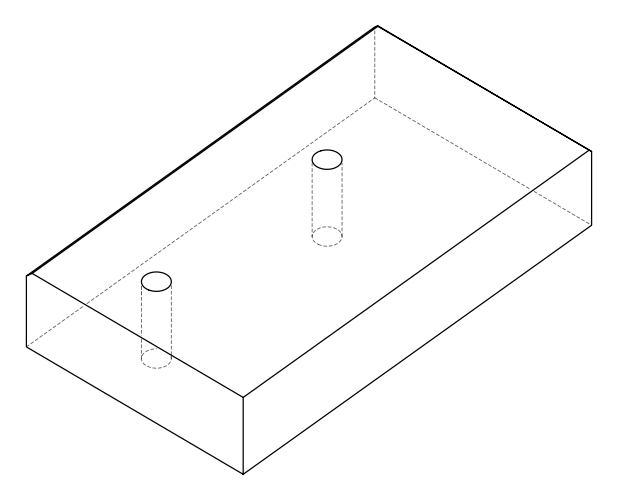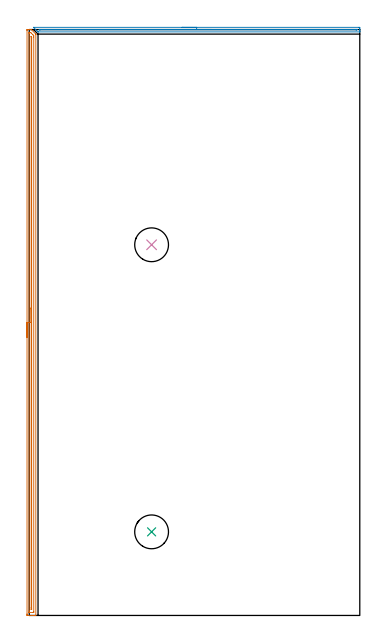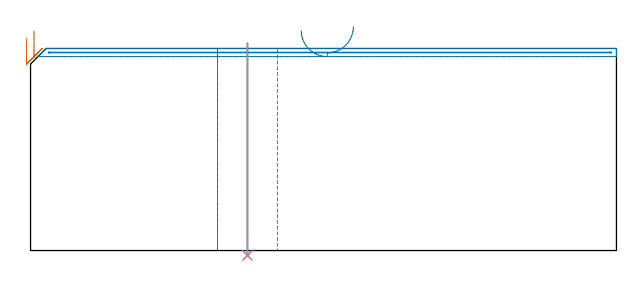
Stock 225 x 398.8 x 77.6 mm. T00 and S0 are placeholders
(PLAN: 4 operations, 1 tool changes, 14 min)
(1 AREA_MILL | FG_CHAMFER_SURFACE | UGT0205_001 | 9.7 min | 7180 mm3)
(2 AREA_MILL_1 | FG_CHAMFER_SURFACE_1 | UGT0205_001 | 3.67 min | 1057 mm3)
(3 INDEXABLE_INSERT_DRILL_THROUGH_HOLE_FROM_SOLID | STEP1HOLE | NXT0302_017 | 0.33 min | 32206 mm3)
(4 INDEXABLE_INSERT_DRILL_THROUGH_HOLE_FROM_SOLID_1 | STEP1HOLE_1 | NXT0302_017 | 0.33 min | 32205 mm3)
(TOOL UGT0205_001 | Chamfer Mill 20 x 3 x 45 deg. | D20 FL50 Z2)
(TOOL NXT0302_017 | Index. Insert Drill 23mm [880-D2300L25-05] | D23 PA176 FL115 Z2)
(OP 1 AREA_MILL)
G17 G21 G94 G90
T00 M6
G54
G17 G0 G90 X-1.5 Y189.4 S1061 M3
G43 Z87.6 H0
Z81.6
G94 G1 Y189.438 Z80.728 F250.
Y189.552 Z79.864
Y189.741 Z79.012
Y190.003 Z78.18
Y190.337 Z77.374
Y190.74 Z76.6
Y191.208 Z75.864
Y191.74 Z75.172
Y192.329 Z74.529
Y192.972 Z73.94
Y193.664 Z73.409
Y194.4 Z72.94
Y195.174 Z72.537
Y195.98 Z72.203
Y196.812 Z71.941
Y197.663 Z71.752
Y198.528 Z71.638
Y199.4 Z71.6
Y398.181
X-1.498 Y398.439 Z71.602
X-1.491 Y398.797 Z71.606
X-1.464 Y398.799 Z71.633
X-0.252 Y398.8 Z72.844
X0.423 Z73.522
X1.163 Z74.262
X1.262 Y398.799 Z74.36
X1.408 Y398.79 Z74.504
X1.5 Y398.7 Z74.598
X1.573 Y398.628 Z74.671
X4.383 Y395.818 Z77.481
X4.485 Y395.706 Z77.578
X4.49 Y395.646 Z77.585
X4.495 Y395.572 Z77.592
X4.494 Y395.517 Z77.594
X4.5 Y0.172 Z77.6
X4.497 Y0.01 Z77.588
X4.358 Y0.002 Z77.451
X4.213 Y0. Z77.313
X3.926 Z77.025
X3.252 Z76.346
X2.039 Z75.135
X1.5 Z74.594
X-1.127 Y0.001 Z71.969
X-1.346 Y0.004 Z71.75
X-1.492 Y0.01 Z71.604
X-1.497 Y0.242 Z71.601
X-1.499 Y0.619
X-1.5 Y0.999 Z71.6
Y199.4
X-0.086 Z73.014
X-0.085 Y396.225 Z73.015
X-0.084 Y396.394 Z73.016
X-0.079 Y396.755 Z73.021
X-0.076 Y396.79 Z73.024
X-0.012 Y396.794 Z73.088
X0.094 Y396.798 Z73.194
X0.227 Y396.8 Z73.327
X0.624 Y396.799 Z73.724
X0.757 Y396.798 Z73.857
X0.863 Y396.794 Z73.963
X0.932 Y396.79 Z74.032
X0.983 Y396.755 Z74.083
X1.354 Y396.394 Z74.454
X2.376 Y395.374 Z75.476
X2.754 Y394.993 Z75.854
X2.946 Y394.797 Z76.046
X3.041 Y394.698 Z76.141
X3.072 Y394.651 Z76.172
X3.079 Y393.714 Z76.179
X3.085 Y2.575 Z76.185
X3.084 Y2.406 Z76.184
X3.079 Y2.045 Z76.179
X3.076 Y2.01 Z76.176
X3.011 Y2.006 Z76.111
X2.906 Y2.002 Z76.006
X2.773 Y2. Z75.873
X0.145 Y2.001 Z73.245
X-0.025 Y2.005 Z73.075
X-0.056 Y2.009 Z73.044
X-0.079 Y2.015 Z73.021
X-0.08 Y2.053 Z73.02
X-0.084 Y2.235 Z73.016
X-0.085 Y2.406 Z73.015
X-0.086 Y3.13 Z73.014
Y199.4
X1.328 Z74.428
X1.329 Y393.714 Z74.429
X1.33 Y393.888 Z74.43
X1.332 Y393.946 Z74.432
X1.333 Y393.953 Z74.433
X1.36 Y393.931 Z74.46
X1.415 Y393.882 Z74.515
X1.5 Y393.799 Z74.6
X1.581 Y393.714 Z74.681
X1.658 Y393.625 Z74.758
X1.66 Y393.551 Z74.76
X1.665 Y392.821 Z74.765
Y392.652
X1.671 Y4.911 Z74.771
X1.666 Y4.192 Z74.766
X1.664 Y4.025 Z74.764
X1.5 Y4.01 Z74.6
X1.335 Y4.027 Z74.435
X1.332 Y4.192 Z74.432
X1.33 Y4.366 Z74.43
X1.329 Y5.086 Z74.429
X1.328 Y5.261 Z74.428
Y199.4
Y200.272 Z74.467
Y201.136 Z74.58
Y201.988 Z74.769
Y202.82 Z75.032
Y203.626 Z75.365
Y204.4 Z75.768
Y205.136 Z76.237
Y205.828 Z76.768
Y206.471 Z77.357
Y207.06 Z78.001
Y207.591 Z78.693
Y208.06 Z79.428
Y208.463 Z80.202
Y208.797 Z81.008
Y209.059 Z81.84
Y209.248 Z82.692
Y209.362 Z83.557
Y209.4 Z84.428
G0 Z87.6
M5
M2
(OP 2 AREA_MILL_1)
G17 G21 G94 G90
T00 M6
G54
G17 G0 G90 X103.95 Y400.3 S1061 M3
G43 Z87.6 H0
Z84.5
G94 G1 X103.988 Z83.628 F250.
X104.102 Z82.764
X104.291 Z81.912
X104.553 Z81.08
X104.887 Z80.274
X105.29 Z79.5
X105.759 Z78.764
X106.29 Z78.072
X106.879 Z77.429
X107.522 Z76.84
X108.214 Z76.308
X108.95 Z75.84
X109.724 Z75.437
X110.53 Z75.103
X111.362 Z74.841
X112.214 Z74.652
X113.078 Z74.538
X113.95 Z74.5
X224.371
X224.627 Y400.298
X224.99 Y400.293 Z74.501
X225. Y400.051 Z74.744
Y399.535 Z75.261
Y399.183 Z75.612
Y398.668 Z76.128
Y398.316 Z76.478
Y397.612 Z77.187
Y397.402 Z77.397
X224.999 Y397.301 Z77.491
X224.997 Y397.245 Z77.546
X224.99 Y397.203 Z77.588
X224.818 Y397.2 Z77.6
X6.211
X6.005 Y397.204 Z77.589
X5.925 Y397.274 Z77.523
X5.325 Y397.875 Z76.925
X4.423 Y398.777 Z76.023
X3.058 Y400.141 Z74.657
X3.011 Y400.187 Z74.609
X2.918 Y400.29 Z74.502
X2.955 Y400.295 Z74.499
X2.988 Y400.298 Z74.498
X3.017 Y400.299 Z74.499
X113.95 Y400.3 Z74.5
Y398.886 Z75.914
X222.583 Y398.885 Z75.915
X222.892 Y398.884 Z75.916
X222.957 Y398.881 Z75.919
X222.984 Y398.879 Z75.921
X222.99 Y398.867 Z75.933
X222.996 Y398.783 Z76.017
X222.99 Y398.636 Z76.164
X222.984 Y398.621 Z76.179
X222.95 Y398.619 Z76.181
X222.863 Y398.617 Z76.183
X222.583 Y398.615 Z76.185
X222.276 Y398.614 Z76.186
X7.692
X7.385 Y398.616 Z76.184
X7.105 Y398.619 Z76.181
X7.061 Y398.621 Z76.179
X7.033 Y398.629 Z76.171
X7.007 Y398.652 Z76.148
X6.905 Y398.753 Z76.047
X6.81 Y398.851 Z75.949
X6.793 Y398.879 Z75.921
X6.826 Y398.88 Z75.92
X7.105 Y398.884 Z75.916
X7.412 Y398.885 Z75.915
X7.692 Y398.886 Z75.914
X113.95
X114.822 Z75.952
X115.687 Z76.066
X116.538 Z76.255
X117.37 Z76.517
X118.176 Z76.851
X118.95 Z77.254
X119.686 Z77.723
X120.378 Z78.254
X121.021 Z78.843
X121.61 Z79.486
X122.142 Z80.179
X122.61 Z80.914
X123.013 Z81.688
X123.347 Z82.494
X123.609 Z83.326
X123.798 Z84.178
X123.912 Z85.043
X123.95 Z85.914
G0 Z87.6
M5
M2
(OP 3 INDEXABLE_INSERT_DRILL_THROUGH_HOLE_FROM_SOLID)
G17 G21 G94 G90
T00 M6
G54
G17 G0 G90 X83.3 Y56.9 S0 M3
G43 Z87.6 H1
G94 G81 G98 Z-1.902 F250. R79.6
G80
M5
M2
(OP 4 INDEXABLE_INSERT_DRILL_THROUGH_HOLE_FROM_SOLID_1)
G17 G21 G94 G90
T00 M6
G54
G17 G0 G90 X83.3 Y252.3 S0 M3
G43 Z87.6 H1
G94 G81 G98 Z-1.902 F250. R79.6
G80
M5
M2
